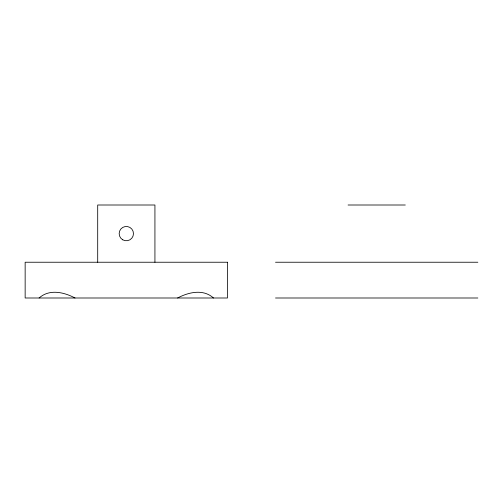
<?xml version="1.0" encoding="UTF-8"?>
<svg xmlns="http://www.w3.org/2000/svg" width="503" height="503" viewBox="0 0 503 503"><rect width="100%" height="100%" fill="white"/><g stroke="black" fill="none" stroke-linecap="round" stroke-linejoin="round"><path stroke-width="0.75" d="M39.121 297.996C49.382 288.741 63.988 292.155 75.016 297.996M177.609 297.996C188.638 292.155 203.25 288.741 213.511 297.996M348.07 205.004L405.299 205.004M275.518 262.233L477.85 262.233M275.518 297.996L477.85 297.996M154.93 262.233L154.93 205.004L97.701 205.004L97.701 262.233M227.482 262.233L25.15 262.233L25.15 297.996L227.482 297.996L227.482 262.233M122.738 239.812A7.155 7.155 0 0 0 133.471 233.618A7.155 7.155 0 0 0 122.738 227.419A7.155 7.155 0 0 0 122.738 239.812"/></g></svg>
